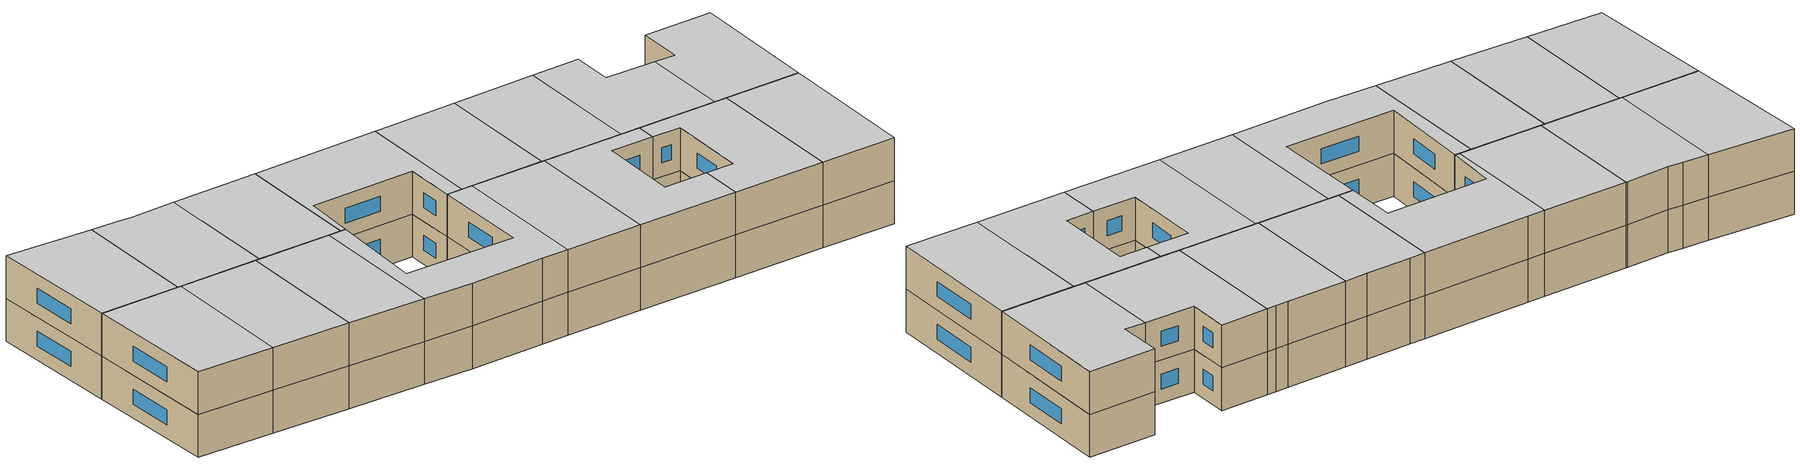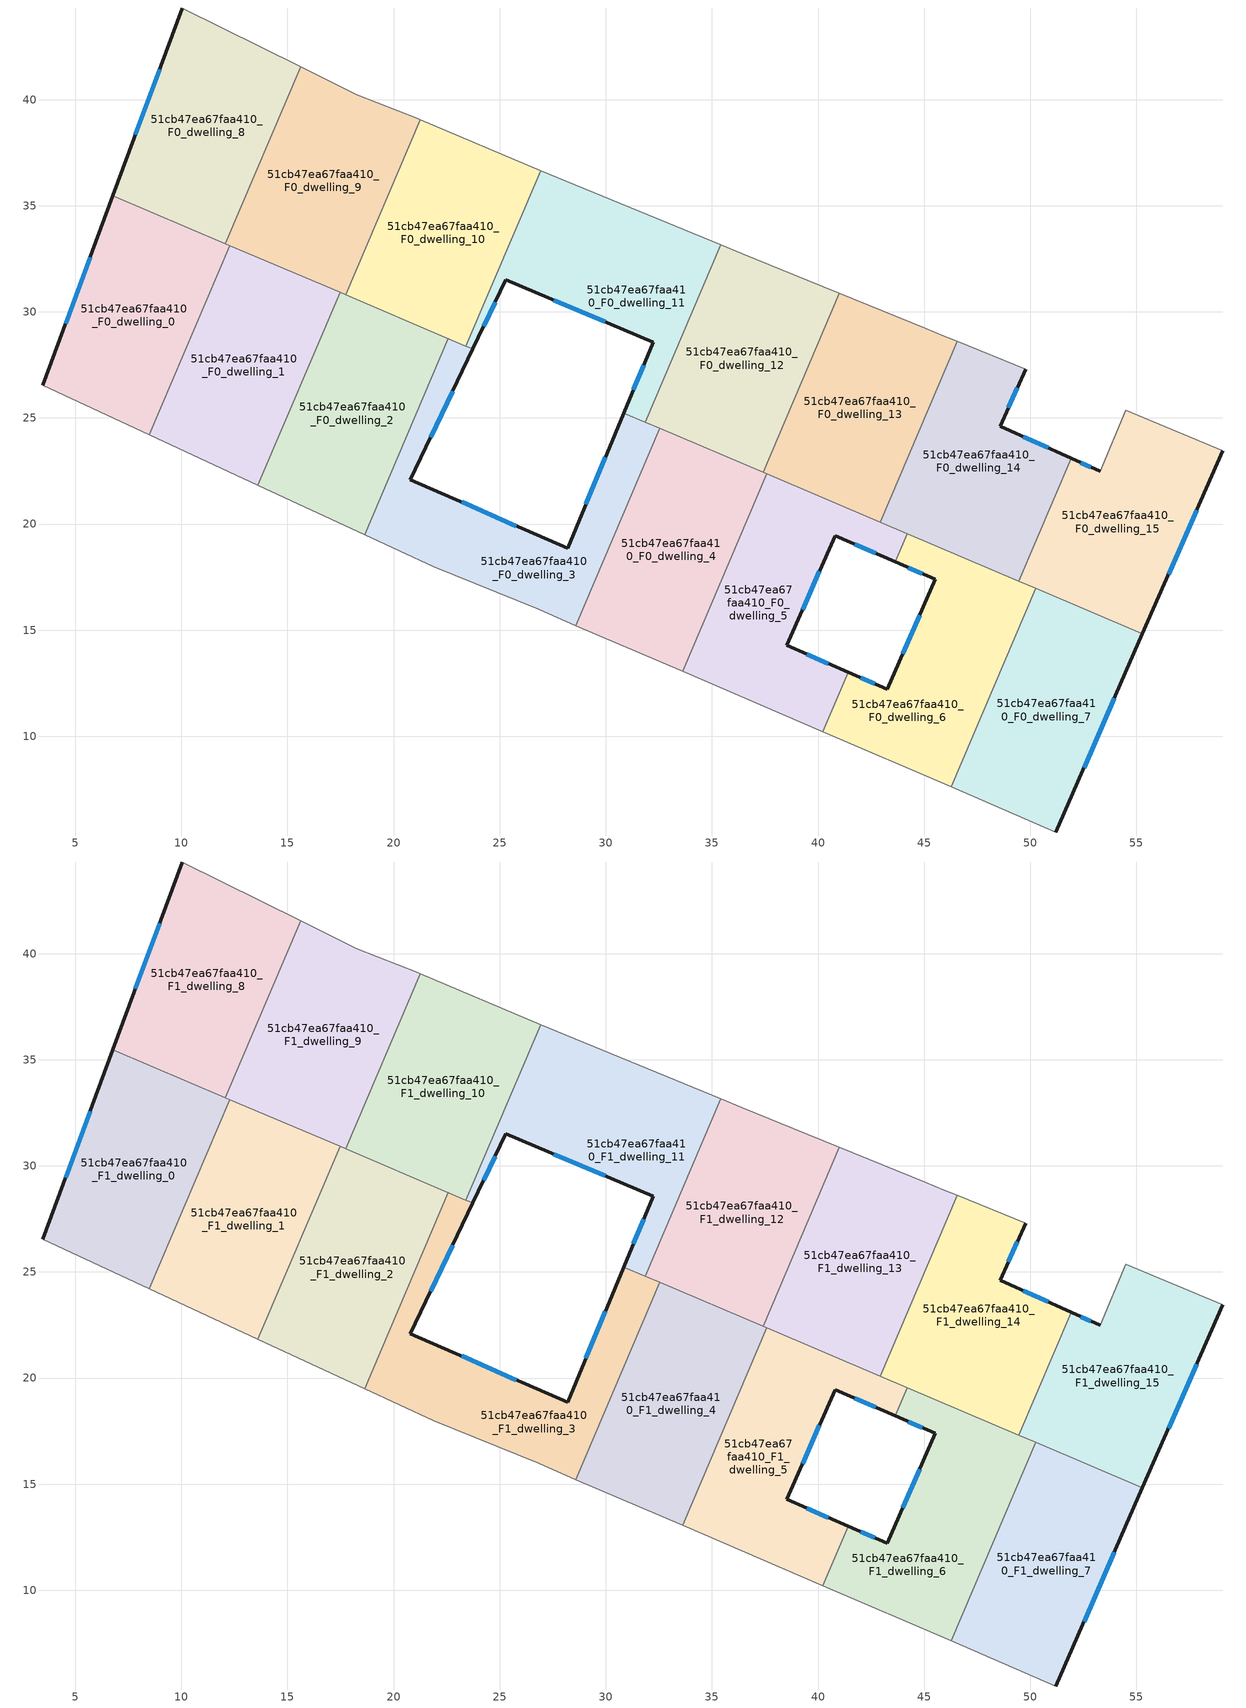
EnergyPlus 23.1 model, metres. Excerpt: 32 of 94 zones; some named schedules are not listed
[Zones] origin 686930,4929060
51cb47ea67faa410_F0_dwelling_0
 floor ground (EU_floor_Construction): 12.28,33.13 8.48,24.21 3.47,26.53 6.77,35.47 z0
 wall outside (EU_wall_Construction): 6.77,35.47 3.47,26.53 z0:3
 wall to 51cb47ea67faa410_F0_dwelling_1 (EU_wall_Construction): 8.48,24.21 12.28,33.13 z0:3
 wall adiabatic (EU_wall_Construction): 3.47,26.53 8.48,24.21 z0:3
 wall to 51cb47ea67faa410_F0_dwelling_8 (EU_wall_Construction): 12.07,33.22 6.77,35.47 z0:3
 wall to 51cb47ea67faa410_F0_dwelling_9 (EU_wall_Construction): 12.28,33.13 12.07,33.22 z0:3
 window (EU_Window_Construction): 5.7,32.56 4.54,29.44 z0.98:2.02
51cb47ea67faa410_F0_dwelling_1
 floor ground (EU_floor_Construction): 17.47,30.92 13.61,21.83 8.48,24.21 12.28,33.13 z0
 wall to 51cb47ea67faa410_F0_dwelling_2 (EU_wall_Construction): 13.61,21.83 17.47,30.92 z0:3
 wall adiabatic (EU_wall_Construction): 8.48,24.21 13.61,21.83 z0:3
 wall to 51cb47ea67faa410_F0_dwelling_9 (EU_wall_Construction): 17.47,30.92 12.28,33.13 z0:3
51cb47ea67faa410_F0_dwelling_10
 floor ground (EU_floor_Construction): 26.93,36.66 23.41,28.39 17.75,30.8 21.26,39.05 z0
 wall to 51cb47ea67faa410_F0_dwelling_11 (EU_wall_Construction): 23.41,28.39 26.93,36.66 z0:3
 wall to 51cb47ea67faa410_F0_dwelling_9 (EU_wall_Construction): 21.26,39.05 17.75,30.8 z0:3
 wall adiabatic (EU_wall_Construction): 26.93,36.66 21.26,39.05 z0:3
 wall to 51cb47ea67faa410_F0_dwelling_2 (EU_wall_Construction): 17.75,30.8 22.58,28.74 z0:3
 wall to 51cb47ea67faa410_F0_dwelling_3 (EU_wall_Construction): 22.58,28.74 23.41,28.39 z0:3
51cb47ea67faa410_F0_dwelling_11
 floor ground (EU_floor_Construction): 35.41,33.17 31.85,24.8 30.84,25.23 32.23,28.58 25.29,31.51 23.73,28.25 23.41,28.39 26.93,36.66 28.13,36.15 z0
 wall outside (EU_wall_Construction): 23.73,28.25 25.29,31.51 32.23,28.58 30.84,25.23 z0:3
 wall adiabatic (EU_wall_Construction): 35.41,33.17 28.13,36.15 26.93,36.66 z0:3
 wall to 51cb47ea67faa410_F0_dwelling_12 (EU_wall_Construction): 31.85,24.8 35.41,33.17 z0:3
 wall to 51cb47ea67faa410_F0_dwelling_3 (EU_wall_Construction): 23.41,28.39 23.73,28.25 / 30.84,25.23 31.85,24.8 z0:3
 window (EU_Window_Construction): 24.24,29.31 24.78,30.45 / 31.78,27.49 31.29,26.32 / 27.55,30.56 29.97,29.53 z0.98:2.02
51cb47ea67faa410_F0_dwelling_12
 floor ground (EU_floor_Construction): 39.5,31.49 41.01,30.87 37.42,22.43 31.85,24.8 35.41,33.17 36.44,32.75 z0
 wall adiabatic (EU_wall_Construction): 41.01,30.87 39.5,31.49 36.44,32.75 35.41,33.17 z0:3
 wall to 51cb47ea67faa410_F0_dwelling_13 (EU_wall_Construction): 37.42,22.43 41.01,30.87 z0:3
 wall to 51cb47ea67faa410_F0_dwelling_4 (EU_wall_Construction): 32.54,24.5 37.42,22.43 z0:3
 wall to 51cb47ea67faa410_F0_dwelling_3 (EU_wall_Construction): 31.85,24.8 32.55,24.5 z0:3
51cb47ea67faa410_F0_dwelling_13
 floor ground (EU_floor_Construction): 45.96,28.85 46.56,28.6 42.93,20.08 37.42,22.43 41.01,30.87 45.06,29.22 z0
 wall to 51cb47ea67faa410_F0_dwelling_14 (EU_wall_Construction): 42.93,20.08 46.56,28.6 z0:3
 wall adiabatic (EU_wall_Construction): 46.56,28.6 45.96,28.85 45.06,29.22 41.01,30.87 z0:3
 wall to 51cb47ea67faa410_F0_dwelling_5 (EU_wall_Construction): 37.58,22.36 42.93,20.08 z0:3
 wall to 51cb47ea67faa410_F0_dwelling_4 (EU_wall_Construction): 37.42,22.43 37.58,22.36 z0:3
51cb47ea67faa410_F0_dwelling_14
 floor ground (EU_floor_Construction): 49.78,27.29 48.59,24.62 51.94,23.1 49.47,17.3 42.93,20.08 46.56,28.6 z0
 wall outside (EU_wall_Construction): 51.94,23.1 48.59,24.62 49.78,27.29 z0:3
 wall to 51cb47ea67faa410_F0_dwelling_15 (EU_wall_Construction): 49.47,17.3 51.94,23.1 z0:3
 wall adiabatic (EU_wall_Construction): 49.78,27.29 46.56,28.6 z0:3
 wall to 51cb47ea67faa410_F0_dwelling_6 (EU_wall_Construction): 44.2,19.54 49.47,17.3 z0:3
 wall to 51cb47ea67faa410_F0_dwelling_5 (EU_wall_Construction): 42.93,20.08 44.2,19.54 z0:3
 window (EU_Window_Construction): 48.98,25.49 49.39,26.42 / 50.85,23.59 49.68,24.12 z0.98:2.02
51cb47ea67faa410_F0_dwelling_15
 floor ground (EU_floor_Construction): 59.07,23.46 55.29,14.83 49.47,17.3 51.94,23.1 53.31,22.48 54.5,25.36 z0
 wall outside (EU_wall_Construction): 55.29,14.83 59.07,23.46 / 53.31,22.48 51.94,23.1 z0:3
 wall adiabatic (EU_wall_Construction): 59.07,23.46 54.5,25.36 53.31,22.48 z0:3
 wall to 51cb47ea67faa410_F0_dwelling_7 (EU_wall_Construction): 50.25,16.97 55.29,14.83 z0:3
 wall to 51cb47ea67faa410_F0_dwelling_6 (EU_wall_Construction): 49.47,17.3 50.25,16.97 z0:3
 window (EU_Window_Construction): 56.52,17.63 57.84,20.65 / 52.86,22.68 52.38,22.9 z0.98:2.02
51cb47ea67faa410_F0_dwelling_2
 floor ground (EU_floor_Construction): 22.58,28.74 18.64,19.5 13.61,21.83 17.47,30.92 z0
 wall to 51cb47ea67faa410_F0_dwelling_3 (EU_wall_Construction): 18.64,19.5 22.58,28.74 z0:3
 wall adiabatic (EU_wall_Construction): 13.61,21.83 18.64,19.5 z0:3
 wall to 51cb47ea67faa410_F0_dwelling_9 (EU_wall_Construction): 17.75,30.8 17.47,30.91 z0:3
51cb47ea67faa410_F0_dwelling_3
 floor ground (EU_floor_Construction): 30.84,25.23 32.55,24.5 28.59,15.22 26.83,15.98 21.9,17.99 18.64,19.5 22.58,28.74 23.73,28.25 20.79,22.1 28.2,18.85 z0
 wall outside (EU_wall_Construction): 30.84,25.23 28.2,18.85 20.79,22.1 23.73,28.25 z0:3
 wall to 51cb47ea67faa410_F0_dwelling_4 (EU_wall_Construction): 28.59,15.22 32.55,24.5 z0:3
 wall adiabatic (EU_wall_Construction): 18.64,19.5 21.9,17.99 26.83,15.98 28.59,15.22 z0:3
 window (EU_Window_Construction): 21.75,24.1 22.78,26.25 / 25.79,19.9 23.2,21.04 / 29.98,23.15 29.06,20.92 z0.98:2.02
51cb47ea67faa410_F0_dwelling_4
 floor ground (EU_floor_Construction): 37.58,22.36 33.62,13.06 28.59,15.22 32.55,24.5 z0
 wall to 51cb47ea67faa410_F0_dwelling_5 (EU_wall_Construction): 33.62,13.06 37.58,22.36 z0:3
 wall adiabatic (EU_wall_Construction): 28.59,15.22 33.62,13.06 z0:3
51cb47ea67faa410_F0_dwelling_5
 floor ground (EU_floor_Construction): 44.2,19.54 43.64,18.22 40.81,19.45 38.53,14.28 41.42,13.01 40.23,10.21 33.62,13.06 37.58,22.36 z0
 wall outside (EU_wall_Construction): 41.42,13.01 38.53,14.28 40.81,19.45 43.64,18.22 z0:3
 wall to 51cb47ea67faa410_F0_dwelling_6 (EU_wall_Construction): 43.64,18.22 44.2,19.54 / 40.23,10.21 41.42,13.01 z0:3
 wall adiabatic (EU_wall_Construction): 33.62,13.06 40.23,10.21 z0:3
 window (EU_Window_Construction): 41.73,19.05 42.72,18.62 / 39.27,15.96 40.07,17.77 / 40.48,13.43 39.47,13.87 z0.98:2.02
51cb47ea67faa410_F0_dwelling_6
 floor ground (EU_floor_Construction): 50.25,16.97 46.27,7.61 40.23,10.21 41.42,13.01 43.27,12.21 45.52,17.4 43.64,18.22 44.2,19.54 z0
 wall outside (EU_wall_Construction): 43.64,18.22 45.52,17.4 43.27,12.21 41.42,13.01 z0:3
 wall to 51cb47ea67faa410_F0_dwelling_7 (EU_wall_Construction): 46.27,7.61 50.25,16.97 z0:3
 wall adiabatic (EU_wall_Construction): 40.23,10.21 46.27,7.61 z0:3
 window (EU_Window_Construction): 44.79,15.71 44,13.9 / 44.25,17.95 44.91,17.66 / 42.67,12.47 42.02,12.75 z0.98:2.02
51cb47ea67faa410_F0_dwelling_7
 floor ground (EU_floor_Construction): 55.29,14.83 51.21,5.49 46.27,7.61 50.25,16.97 z0
 wall outside (EU_wall_Construction): 51.21,5.49 55.29,14.83 z0:3
 wall adiabatic (EU_wall_Construction): 46.27,7.61 51.21,5.49 z0:3
 window (EU_Window_Construction): 52.54,8.53 53.96,11.79 z0.98:2.02
51cb47ea67faa410_F0_dwelling_8
 floor ground (EU_floor_Construction): 15.61,41.55 12.07,33.21 6.77,35.47 10.04,44.32 z0
 wall outside (EU_wall_Construction): 10.04,44.32 6.77,35.47 z0:3
 wall to 51cb47ea67faa410_F0_dwelling_9 (EU_wall_Construction): 12.07,33.21 15.61,41.55 z0:3
 wall adiabatic (EU_wall_Construction): 15.61,41.55 10.04,44.32 z0:3
 window (EU_Window_Construction): 8.98,41.44 7.83,38.35 z0.98:2.02
51cb47ea67faa410_F0_dwelling_9
 floor ground (EU_floor_Construction): 21.16,39.1 21.26,39.05 17.75,30.8 12.07,33.21 15.61,41.55 17.27,40.73 18.27,40.23 z0
 wall adiabatic (EU_wall_Construction): 21.26,39.05 21.16,39.1 18.27,40.23 17.27,40.73 15.61,41.55 z0:3
51cb47ea67faa410_F1_dwelling_0
 floor to 51cb47ea67faa410_F0_dwelling_0 (EU_floor_Construction): 12.28,33.13 8.48,24.21 3.47,26.53 6.77,35.47 z3
 wall outside (EU_wall_Construction): 6.77,35.47 3.47,26.53 z3:6
 wall to 51cb47ea67faa410_F1_dwelling_1 (EU_wall_Construction): 8.48,24.21 12.28,33.13 z3:6
 wall adiabatic (EU_wall_Construction): 3.47,26.53 8.48,24.21 z3:6
 wall to 51cb47ea67faa410_F1_dwelling_8 (EU_wall_Construction): 12.07,33.22 6.77,35.47 z3:6
 wall to 51cb47ea67faa410_F1_dwelling_9 (EU_wall_Construction): 12.28,33.13 12.07,33.22 z3:6
 window (EU_Window_Construction): 5.7,32.56 4.54,29.44 z3.98:5.02
 ceiling to 51cb47ea67faa410_F2_dwelling_0 (EU_floor_Construction): 8.48,24.21 12.28,33.13 6.77,35.47 3.47,26.53 z6
51cb47ea67faa410_F1_dwelling_1
 floor to 51cb47ea67faa410_F0_dwelling_1 (EU_floor_Construction): 17.47,30.92 13.61,21.83 8.48,24.21 12.28,33.13 z3
 wall to 51cb47ea67faa410_F1_dwelling_2 (EU_wall_Construction): 13.61,21.83 17.47,30.92 z3:6
 wall adiabatic (EU_wall_Construction): 8.48,24.21 13.61,21.83 z3:6
 wall to 51cb47ea67faa410_F1_dwelling_9 (EU_wall_Construction): 17.47,30.92 12.28,33.13 z3:6
 ceiling to 51cb47ea67faa410_F2_dwelling_1 (EU_floor_Construction): 13.61,21.83 17.47,30.92 12.28,33.13 8.48,24.21 z6
51cb47ea67faa410_F1_dwelling_10
 floor to 51cb47ea67faa410_F0_dwelling_10 (EU_floor_Construction): 26.93,36.66 23.41,28.39 17.75,30.8 21.26,39.05 z3
 wall to 51cb47ea67faa410_F1_dwelling_11 (EU_wall_Construction): 23.41,28.39 26.93,36.66 z3:6
 wall to 51cb47ea67faa410_F1_dwelling_9 (EU_wall_Construction): 21.26,39.05 17.75,30.8 z3:6
 wall adiabatic (EU_wall_Construction): 26.93,36.66 21.26,39.05 z3:6
 wall to 51cb47ea67faa410_F1_dwelling_2 (EU_wall_Construction): 17.75,30.8 22.58,28.74 z3:6
 wall to 51cb47ea67faa410_F1_dwelling_3 (EU_wall_Construction): 22.58,28.74 23.41,28.39 z3:6
 ceiling to 51cb47ea67faa410_F2_dwelling_10 (EU_floor_Construction): 23.41,28.39 26.93,36.66 21.26,39.05 17.75,30.8 z6
51cb47ea67faa410_F1_dwelling_11
 floor to 51cb47ea67faa410_F0_dwelling_11 (EU_floor_Construction): 35.41,33.17 31.85,24.8 30.84,25.23 32.23,28.58 25.29,31.51 23.73,28.25 23.41,28.39 26.93,36.66 28.13,36.15 z3
 wall outside (EU_wall_Construction): 23.73,28.25 25.29,31.51 32.23,28.58 30.84,25.23 z3:6
 wall adiabatic (EU_wall_Construction): 35.41,33.17 28.13,36.15 26.93,36.66 z3:6
 wall to 51cb47ea67faa410_F1_dwelling_12 (EU_wall_Construction): 31.85,24.8 35.41,33.17 z3:6
 wall to 51cb47ea67faa410_F1_dwelling_3 (EU_wall_Construction): 23.41,28.39 23.73,28.25 / 30.84,25.23 31.85,24.8 z3:6
 window (EU_Window_Construction): 24.24,29.31 24.78,30.45 / 31.78,27.49 31.29,26.32 / 27.55,30.56 29.97,29.53 z3.98:5.02
 ceiling to 51cb47ea67faa410_F2_dwelling_11 (EU_floor_Construction): 31.85,24.8 35.41,33.17 28.13,36.15 26.93,36.66 23.41,28.39 23.73,28.25 25.29,31.51 32.23,28.58 30.84,25.23 z6
51cb47ea67faa410_F1_dwelling_12
 floor to 51cb47ea67faa410_F0_dwelling_12 (EU_floor_Construction): 39.5,31.49 41.01,30.87 37.42,22.43 31.85,24.8 35.41,33.17 36.44,32.75 z3
 wall adiabatic (EU_wall_Construction): 41.01,30.87 39.5,31.49 36.44,32.75 35.41,33.17 z3:6
 wall to 51cb47ea67faa410_F1_dwelling_13 (EU_wall_Construction): 37.42,22.43 41.01,30.87 z3:6
 wall to 51cb47ea67faa410_F1_dwelling_4 (EU_wall_Construction): 32.54,24.5 37.42,22.43 z3:6
 wall to 51cb47ea67faa410_F1_dwelling_3 (EU_wall_Construction): 31.85,24.8 32.55,24.5 z3:6
 ceiling to 51cb47ea67faa410_F2_dwelling_12 (EU_floor_Construction): 37.42,22.43 41.01,30.87 39.5,31.49 36.44,32.75 35.41,33.17 31.85,24.8 z6
51cb47ea67faa410_F1_dwelling_13
 floor to 51cb47ea67faa410_F0_dwelling_13 (EU_floor_Construction): 45.96,28.85 46.56,28.6 42.93,20.08 37.42,22.43 41.01,30.87 45.06,29.22 z3
 wall to 51cb47ea67faa410_F1_dwelling_14 (EU_wall_Construction): 42.93,20.08 46.56,28.6 z3:6
 wall adiabatic (EU_wall_Construction): 46.56,28.6 45.96,28.85 45.06,29.22 41.01,30.87 z3:6
 wall to 51cb47ea67faa410_F1_dwelling_5 (EU_wall_Construction): 37.58,22.36 42.93,20.08 z3:6
 wall to 51cb47ea67faa410_F1_dwelling_4 (EU_wall_Construction): 37.42,22.43 37.58,22.36 z3:6
 ceiling to 51cb47ea67faa410_F2_dwelling_13 (EU_floor_Construction): 42.93,20.08 46.56,28.6 45.96,28.85 45.06,29.22 41.01,30.87 37.42,22.43 z6
51cb47ea67faa410_F1_dwelling_14
 floor to 51cb47ea67faa410_F0_dwelling_14 (EU_floor_Construction): 49.78,27.29 48.59,24.62 51.94,23.1 49.47,17.3 42.93,20.08 46.56,28.6 z3
 wall outside (EU_wall_Construction): 51.94,23.1 48.59,24.62 49.78,27.29 z3:6
 wall to 51cb47ea67faa410_F1_dwelling_15 (EU_wall_Construction): 49.47,17.3 51.94,23.1 z3:6
 wall adiabatic (EU_wall_Construction): 49.78,27.29 46.56,28.6 z3:6
 wall to 51cb47ea67faa410_F1_dwelling_6 (EU_wall_Construction): 44.2,19.54 49.47,17.3 z3:6
 wall to 51cb47ea67faa410_F1_dwelling_5 (EU_wall_Construction): 42.93,20.08 44.2,19.54 z3:6
 window (EU_Window_Construction): 48.98,25.49 49.39,26.42 / 50.85,23.59 49.68,24.12 z3.98:5.02
 ceiling to 51cb47ea67faa410_F2_dwelling_14 (EU_floor_Construction): 49.47,17.3 51.94,23.1 48.59,24.62 49.78,27.29 46.56,28.6 42.93,20.08 z6
51cb47ea67faa410_F1_dwelling_15
 floor to 51cb47ea67faa410_F0_dwelling_15 (EU_floor_Construction): 59.07,23.46 55.29,14.83 49.47,17.3 51.94,23.1 53.31,22.48 54.5,25.36 z3
 wall outside (EU_wall_Construction): 55.29,14.83 59.07,23.46 / 53.31,22.48 51.94,23.1 z3:6
 wall adiabatic (EU_wall_Construction): 59.07,23.46 54.5,25.36 53.31,22.48 z3:6
 wall to 51cb47ea67faa410_F1_dwelling_7 (EU_wall_Construction): 50.25,16.97 55.29,14.83 z3:6
 wall to 51cb47ea67faa410_F1_dwelling_6 (EU_wall_Construction): 49.47,17.3 50.25,16.97 z3:6
 window (EU_Window_Construction): 56.52,17.63 57.84,20.65 / 52.86,22.68 52.38,22.9 z3.98:5.02
 ceiling to 51cb47ea67faa410_F2_dwelling_15 (EU_floor_Construction): 55.29,14.83 59.07,23.46 54.5,25.36 53.31,22.48 51.94,23.1 49.47,17.3 z6
51cb47ea67faa410_F1_dwelling_2
 floor to 51cb47ea67faa410_F0_dwelling_2 (EU_floor_Construction): 22.58,28.74 18.64,19.5 13.61,21.83 17.47,30.92 z3
 wall to 51cb47ea67faa410_F1_dwelling_3 (EU_wall_Construction): 18.64,19.5 22.58,28.74 z3:6
 wall adiabatic (EU_wall_Construction): 13.61,21.83 18.64,19.5 z3:6
 wall to 51cb47ea67faa410_F1_dwelling_9 (EU_wall_Construction): 17.75,30.8 17.47,30.91 z3:6
 ceiling to 51cb47ea67faa410_F2_dwelling_2 (EU_floor_Construction): 18.64,19.5 22.58,28.74 17.47,30.92 13.61,21.83 z6
51cb47ea67faa410_F1_dwelling_3
 floor to 51cb47ea67faa410_F0_dwelling_3 (EU_floor_Construction): 30.84,25.23 32.55,24.5 28.59,15.22 26.83,15.98 21.9,17.99 18.64,19.5 22.58,28.74 23.73,28.25 20.79,22.1 28.2,18.85 z3
 wall outside (EU_wall_Construction): 30.84,25.23 28.2,18.85 20.79,22.1 23.73,28.25 z3:6
 wall to 51cb47ea67faa410_F1_dwelling_4 (EU_wall_Construction): 28.59,15.22 32.55,24.5 z3:6
 wall adiabatic (EU_wall_Construction): 18.64,19.5 21.9,17.99 26.83,15.98 28.59,15.22 z3:6
 window (EU_Window_Construction): 21.75,24.1 22.78,26.25 / 25.79,19.9 23.2,21.04 / 29.98,23.15 29.06,20.92 z3.98:5.02
 ceiling to 51cb47ea67faa410_F2_dwelling_3 (EU_floor_Construction): 28.59,15.22 32.55,24.5 30.84,25.23 28.2,18.85 20.79,22.1 23.73,28.25 22.58,28.74 18.64,19.5 21.9,17.99 26.83,15.98 z6
51cb47ea67faa410_F1_dwelling_4
 floor to 51cb47ea67faa410_F0_dwelling_4 (EU_floor_Construction): 37.58,22.36 33.62,13.06 28.59,15.22 32.55,24.5 z3
 wall to 51cb47ea67faa410_F1_dwelling_5 (EU_wall_Construction): 33.62,13.06 37.58,22.36 z3:6
 wall adiabatic (EU_wall_Construction): 28.59,15.22 33.62,13.06 z3:6
 ceiling to 51cb47ea67faa410_F2_dwelling_4 (EU_floor_Construction): 33.62,13.06 37.58,22.36 32.55,24.5 28.59,15.22 z6
51cb47ea67faa410_F1_dwelling_5
 floor to 51cb47ea67faa410_F0_dwelling_5 (EU_floor_Construction): 44.2,19.54 43.64,18.22 40.81,19.45 38.53,14.28 41.42,13.01 40.23,10.21 33.62,13.06 37.58,22.36 z3
 wall outside (EU_wall_Construction): 41.42,13.01 38.53,14.28 40.81,19.45 43.64,18.22 z3:6
 wall to 51cb47ea67faa410_F1_dwelling_6 (EU_wall_Construction): 43.64,18.22 44.2,19.54 / 40.23,10.21 41.42,13.01 z3:6
 wall adiabatic (EU_wall_Construction): 33.62,13.06 40.23,10.21 z3:6
 window (EU_Window_Construction): 41.73,19.05 42.72,18.62 / 39.27,15.96 40.07,17.77 / 40.48,13.43 39.47,13.87 z3.98:5.02
 ceiling to 51cb47ea67faa410_F2_dwelling_5 (EU_floor_Construction): 41.42,13.01 38.53,14.28 40.81,19.45 43.64,18.22 44.2,19.54 37.58,22.36 33.62,13.06 40.23,10.21 z6
51cb47ea67faa410_F1_dwelling_6
 floor to 51cb47ea67faa410_F0_dwelling_6 (EU_floor_Construction): 50.25,16.97 46.27,7.61 40.23,10.21 41.42,13.01 43.27,12.21 45.52,17.4 43.64,18.22 44.2,19.54 z3
 wall outside (EU_wall_Construction): 43.64,18.22 45.52,17.4 43.27,12.21 41.42,13.01 z3:6
 wall to 51cb47ea67faa410_F1_dwelling_7 (EU_wall_Construction): 46.27,7.61 50.25,16.97 z3:6
 wall adiabatic (EU_wall_Construction): 40.23,10.21 46.27,7.61 z3:6
 window (EU_Window_Construction): 44.79,15.71 44,13.9 / 44.25,17.95 44.91,17.66 / 42.67,12.47 42.02,12.75 z3.98:5.02
 ceiling to 51cb47ea67faa410_F2_dwelling_6 (EU_floor_Construction): 46.27,7.61 50.25,16.97 44.2,19.54 43.64,18.22 45.52,17.4 43.27,12.21 41.42,13.01 40.23,10.21 z6
51cb47ea67faa410_F1_dwelling_7
 floor to 51cb47ea67faa410_F0_dwelling_7 (EU_floor_Construction): 55.29,14.83 51.21,5.49 46.27,7.61 50.25,16.97 z3
 wall outside (EU_wall_Construction): 51.21,5.49 55.29,14.83 z3:6
 wall adiabatic (EU_wall_Construction): 46.27,7.61 51.21,5.49 z3:6
 window (EU_Window_Construction): 52.54,8.53 53.96,11.79 z3.98:5.02
 ceiling to 51cb47ea67faa410_F2_dwelling_7 (EU_floor_Construction): 51.21,5.49 55.29,14.83 50.25,16.97 46.27,7.61 z6
51cb47ea67faa410_F1_dwelling_8
 floor to 51cb47ea67faa410_F0_dwelling_8 (EU_floor_Construction): 15.61,41.55 12.07,33.21 6.77,35.47 10.04,44.32 z3
 wall outside (EU_wall_Construction): 10.04,44.32 6.77,35.47 z3:6
 wall to 51cb47ea67faa410_F1_dwelling_9 (EU_wall_Construction): 12.07,33.21 15.61,41.55 z3:6
 wall adiabatic (EU_wall_Construction): 15.61,41.55 10.04,44.32 z3:6
 window (EU_Window_Construction): 8.98,41.44 7.83,38.35 z3.98:5.02
 ceiling to 51cb47ea67faa410_F2_dwelling_8 (EU_floor_Construction): 12.07,33.21 15.61,41.55 10.04,44.32 6.77,35.47 z6
51cb47ea67faa410_F1_dwelling_9
 floor to 51cb47ea67faa410_F0_dwelling_9 (EU_floor_Construction): 21.16,39.1 21.26,39.05 17.75,30.8 12.07,33.21 15.61,41.55 17.27,40.73 18.27,40.23 z3
 wall adiabatic (EU_wall_Construction): 21.26,39.05 21.16,39.1 18.27,40.23 17.27,40.73 15.61,41.55 z3:6
 ceiling to 51cb47ea67faa410_F2_dwelling_9 (EU_floor_Construction): 17.75,30.8 21.26,39.05 21.16,39.1 18.27,40.23 17.27,40.73 15.61,41.55 12.07,33.21 z6
[Building]
EU S2 Campaign: North Axis=0; Terrain=City; Solar Distribution=FullExterior
[Site:Location]
Bologna: Latitude=44.5; Longitude=11.25; Time Zone=1; Elevation=37
[SizingPeriod:WeatherFileDays]
AnnualSizingPeriod: Begin Month=1; Begin Day of Month=1; End Month=12; End Day of Month=31; Day of Week for Start Day=Monday; Use Weather File Daylight Saving Period=No; Use Weather File Rain and Snow Indicators=No
[MATERIAL]
EU_InternalMass_Material: Roughness=MediumRough; Thickness=0.1; Conductivity=1; Density=1800; Specific Heat=900; Thermal Absorptance=0.9; Solar Absorptance=0.7; Visible Absorptance=0.7
[MATERIAL:NOMASS] Roughness=MediumRough; Thermal Absorptance=0.9; Solar Absorptance=0.7; Visible Absorptance=0.7
Name | Thermal Resistance
EU_wall_NoMass | 0.905828
EU_floor_NoMass | 0.67114
[WINDOWMATERIAL:SIMPLEGLAZINGSYSTEM]
EU_Window_SimpleGlazing: UFactor=4.52486; Solar Heat Gain Coefficient=0.85; Visible Transmittance=0.85
[CONSTRUCTION]
EU_wall_Construction: EU_wall_NoMass
EU_floor_Construction: EU_floor_NoMass
EU_Window_Construction: EU_Window_SimpleGlazing
EU_InternalMass_Construction: EU_InternalMass_Material
[ZONE] Type=1; Multiplier=1; Ceiling Height=autocalculate; Floor Area=autocalculate; Part of Total Floor Area=Yes
Name | Volume
51cb47ea67faa410_F0_dwelling_0; 51cb47ea67faa410_F1_dwelling_0 | 165.738
51cb47ea67faa410_F0_dwelling_1; 51cb47ea67faa410_F1_dwelling_1 | 165.754
51cb47ea67faa410_F0_dwelling_10; 51cb47ea67faa410_F1_dwelling_10 | 165.741
51cb47ea67faa410_F0_dwelling_11; 51cb47ea67faa410_F1_dwelling_11 | 165.76
51cb47ea67faa410_F0_dwelling_12; 51cb47ea67faa410_F1_dwelling_12 | 165.758
51cb47ea67faa410_F0_dwelling_13; 51cb47ea67faa410_F1_dwelling_13 | 165.762
51cb47ea67faa410_F0_dwelling_14; 51cb47ea67faa410_F1_dwelling_14 | 165.73
51cb47ea67faa410_F0_dwelling_15; 51cb47ea67faa410_F1_dwelling_15 | 165.805
51cb47ea67faa410_F0_dwelling_2; 51cb47ea67faa410_F1_dwelling_2 | 165.737
51cb47ea67faa410_F0_dwelling_3; 51cb47ea67faa410_F1_dwelling_3 | 165.771
51cb47ea67faa410_F0_dwelling_4; 51cb47ea67faa410_F1_dwelling_4 | 165.736
51cb47ea67faa410_F0_dwelling_5; 51cb47ea67faa410_F1_dwelling_5 | 165.74
51cb47ea67faa410_F0_dwelling_6; 51cb47ea67faa410_F1_dwelling_6 | 165.765
51cb47ea67faa410_F0_dwelling_7; 51cb47ea67faa410_F1_dwelling_7 | 165.725
51cb47ea67faa410_F0_dwelling_8; 51cb47ea67faa410_F1_dwelling_8 | 165.757
51cb47ea67faa410_F0_dwelling_9; 51cb47ea67faa410_F1_dwelling_9 | 165.747
[INTERNALMASS] Construction=EU_InternalMass_Construction
Name | Zone or ZoneList | Surface Area
51cb47ea67faa410_F0_dwelling_0_EU_InternalMass | 51cb47ea67faa410_F0_dwelling_0 | 55.246
51cb47ea67faa410_F0_dwelling_1_EU_InternalMass | 51cb47ea67faa410_F0_dwelling_1 | 55.2517
51cb47ea67faa410_F0_dwelling_2_EU_InternalMass | 51cb47ea67faa410_F0_dwelling_2 | 55.2453
51cb47ea67faa410_F0_dwelling_3_EU_InternalMass | 51cb47ea67faa410_F0_dwelling_3 | 55.2564
51cb47ea67faa410_F0_dwelling_4_EU_InternalMass | 51cb47ea67faa410_F0_dwelling_4 | 55.2455
51cb47ea67faa410_F0_dwelling_5_EU_InternalMass | 51cb47ea67faa410_F0_dwelling_5 | 55.2468
51cb47ea67faa410_F0_dwelling_6_EU_InternalMass | 51cb47ea67faa410_F0_dwelling_6 | 55.2548
51cb47ea67faa410_F0_dwelling_7_EU_InternalMass | 51cb47ea67faa410_F0_dwelling_7 | 55.2412
51cb47ea67faa410_F0_dwelling_8_EU_InternalMass | 51cb47ea67faa410_F0_dwelling_8 | 55.2525
51cb47ea67faa410_F0_dwelling_9_EU_InternalMass | 51cb47ea67faa410_F0_dwelling_9 | 55.2487
51cb47ea67faa410_F0_dwelling_10_EU_InternalMass | 51cb47ea67faa410_F0_dwelling_10 | 55.2471
51cb47ea67faa410_F0_dwelling_11_EU_InternalMass | 51cb47ea67faa410_F0_dwelling_11 | 55.253
51cb47ea67faa410_F0_dwelling_12_EU_InternalMass | 51cb47ea67faa410_F0_dwelling_12 | 55.2525
51cb47ea67faa410_F0_dwelling_13_EU_InternalMass | 51cb47ea67faa410_F0_dwelling_13 | 55.2541
51cb47ea67faa410_F0_dwelling_14_EU_InternalMass | 51cb47ea67faa410_F0_dwelling_14 | 55.2434
51cb47ea67faa410_F0_dwelling_15_EU_InternalMass | 51cb47ea67faa410_F0_dwelling_15 | 55.2506
51cb47ea67faa410_F1_dwelling_0_EU_InternalMass | 51cb47ea67faa410_F1_dwelling_0 | 55.246
51cb47ea67faa410_F1_dwelling_1_EU_InternalMass | 51cb47ea67faa410_F1_dwelling_1 | 55.2517
51cb47ea67faa410_F1_dwelling_2_EU_InternalMass | 51cb47ea67faa410_F1_dwelling_2 | 55.2453
51cb47ea67faa410_F1_dwelling_3_EU_InternalMass | 51cb47ea67faa410_F1_dwelling_3 | 55.2564
51cb47ea67faa410_F1_dwelling_4_EU_InternalMass | 51cb47ea67faa410_F1_dwelling_4 | 55.2455
51cb47ea67faa410_F1_dwelling_5_EU_InternalMass | 51cb47ea67faa410_F1_dwelling_5 | 55.2468
51cb47ea67faa410_F1_dwelling_6_EU_InternalMass | 51cb47ea67faa410_F1_dwelling_6 | 55.2548
51cb47ea67faa410_F1_dwelling_7_EU_InternalMass | 51cb47ea67faa410_F1_dwelling_7 | 55.2412
51cb47ea67faa410_F1_dwelling_8_EU_InternalMass | 51cb47ea67faa410_F1_dwelling_8 | 55.2525
51cb47ea67faa410_F1_dwelling_9_EU_InternalMass | 51cb47ea67faa410_F1_dwelling_9 | 55.2487
51cb47ea67faa410_F1_dwelling_10_EU_InternalMass | 51cb47ea67faa410_F1_dwelling_10 | 55.2471
51cb47ea67faa410_F1_dwelling_11_EU_InternalMass | 51cb47ea67faa410_F1_dwelling_11 | 55.253
51cb47ea67faa410_F1_dwelling_12_EU_InternalMass | 51cb47ea67faa410_F1_dwelling_12 | 55.2525
51cb47ea67faa410_F1_dwelling_13_EU_InternalMass | 51cb47ea67faa410_F1_dwelling_13 | 55.2541
51cb47ea67faa410_F1_dwelling_14_EU_InternalMass | 51cb47ea67faa410_F1_dwelling_14 | 55.2434
51cb47ea67faa410_F1_dwelling_15_EU_InternalMass | 51cb47ea67faa410_F1_dwelling_15 | 55.2506
[OTHEREQUIPMENT] Fuel Type=Electricity; Design Level Calculation Method=Watts/Area; Power per Zone Floor Area=1; Fraction Latent=0; Fraction Radiant=0; Fraction Lost=0; Carbon Dioxide Generation Rate=0; EndUse Subcategory=EU_Step8_InternalGains
Name | Zone or ZoneList or Space or SpaceList | Schedule
EU_Step8_InternalGain_51cb47ea67faa410_F0_dwelling_0_f000 | 51cb47ea67faa410_F0_dwelling_0 | EU_Step8_GainSchedule_51cb47ea67faa410_F0_dwelling_0_f000
EU_Step8_InternalGain_51cb47ea67faa410_F0_dwelling_1_f000 | 51cb47ea67faa410_F0_dwelling_1 | EU_Step8_GainSchedule_51cb47ea67faa410_F0_dwelling_1_f000
EU_Step8_InternalGain_51cb47ea67faa410_F0_dwelling_2_f000 | 51cb47ea67faa410_F0_dwelling_2 | EU_Step8_GainSchedule_51cb47ea67faa410_F0_dwelling_2_f000
EU_Step8_InternalGain_51cb47ea67faa410_F0_dwelling_3_f000 | 51cb47ea67faa410_F0_dwelling_3 | EU_Step8_GainSchedule_51cb47ea67faa410_F0_dwelling_3_f000
EU_Step8_InternalGain_51cb47ea67faa410_F0_dwelling_4_f000 | 51cb47ea67faa410_F0_dwelling_4 | EU_Step8_GainSchedule_51cb47ea67faa410_F0_dwelling_4_f000
EU_Step8_InternalGain_51cb47ea67faa410_F0_dwelling_5_f000 | 51cb47ea67faa410_F0_dwelling_5 | EU_Step8_GainSchedule_51cb47ea67faa410_F0_dwelling_5_f000
EU_Step8_InternalGain_51cb47ea67faa410_F0_dwelling_6_f000 | 51cb47ea67faa410_F0_dwelling_6 | EU_Step8_GainSchedule_51cb47ea67faa410_F0_dwelling_6_f000
EU_Step8_InternalGain_51cb47ea67faa410_F0_dwelling_7_f000 | 51cb47ea67faa410_F0_dwelling_7 | EU_Step8_GainSchedule_51cb47ea67faa410_F0_dwelling_7_f000
EU_Step8_InternalGain_51cb47ea67faa410_F0_dwelling_8_f000 | 51cb47ea67faa410_F0_dwelling_8 | EU_Step8_GainSchedule_51cb47ea67faa410_F0_dwelling_8_f000
EU_Step8_InternalGain_51cb47ea67faa410_F0_dwelling_9_f000 | 51cb47ea67faa410_F0_dwelling_9 | EU_Step8_GainSchedule_51cb47ea67faa410_F0_dwelling_9_f000
EU_Step8_InternalGain_51cb47ea67faa410_F0_dwelling_10_f000 | 51cb47ea67faa410_F0_dwelling_10 | EU_Step8_GainSchedule_51cb47ea67faa410_F0_dwelling_10_f000
EU_Step8_InternalGain_51cb47ea67faa410_F0_dwelling_11_f000 | 51cb47ea67faa410_F0_dwelling_11 | EU_Step8_GainSchedule_51cb47ea67faa410_F0_dwelling_11_f000
EU_Step8_InternalGain_51cb47ea67faa410_F0_dwelling_12_f000 | 51cb47ea67faa410_F0_dwelling_12 | EU_Step8_GainSchedule_51cb47ea67faa410_F0_dwelling_12_f000
EU_Step8_InternalGain_51cb47ea67faa410_F0_dwelling_13_f000 | 51cb47ea67faa410_F0_dwelling_13 | EU_Step8_GainSchedule_51cb47ea67faa410_F0_dwelling_13_f000
EU_Step8_InternalGain_51cb47ea67faa410_F0_dwelling_14_f000 | 51cb47ea67faa410_F0_dwelling_14 | EU_Step8_GainSchedule_51cb47ea67faa410_F0_dwelling_14_f000
EU_Step8_InternalGain_51cb47ea67faa410_F0_dwelling_15_f000 | 51cb47ea67faa410_F0_dwelling_15 | EU_Step8_GainSchedule_51cb47ea67faa410_F0_dwelling_15_f000
EU_Step8_InternalGain_51cb47ea67faa410_F1_dwelling_0_f000 | 51cb47ea67faa410_F1_dwelling_0 | EU_Step8_GainSchedule_51cb47ea67faa410_F1_dwelling_0_f000
EU_Step8_InternalGain_51cb47ea67faa410_F1_dwelling_1_f000 | 51cb47ea67faa410_F1_dwelling_1 | EU_Step8_GainSchedule_51cb47ea67faa410_F1_dwelling_1_f000
EU_Step8_InternalGain_51cb47ea67faa410_F1_dwelling_2_f000 | 51cb47ea67faa410_F1_dwelling_2 | EU_Step8_GainSchedule_51cb47ea67faa410_F1_dwelling_2_f000
EU_Step8_InternalGain_51cb47ea67faa410_F1_dwelling_3_f000 | 51cb47ea67faa410_F1_dwelling_3 | EU_Step8_GainSchedule_51cb47ea67faa410_F1_dwelling_3_f000
EU_Step8_InternalGain_51cb47ea67faa410_F1_dwelling_4_f000 | 51cb47ea67faa410_F1_dwelling_4 | EU_Step8_GainSchedule_51cb47ea67faa410_F1_dwelling_4_f000
EU_Step8_InternalGain_51cb47ea67faa410_F1_dwelling_5_f000 | 51cb47ea67faa410_F1_dwelling_5 | EU_Step8_GainSchedule_51cb47ea67faa410_F1_dwelling_5_f000
EU_Step8_InternalGain_51cb47ea67faa410_F1_dwelling_6_f000 | 51cb47ea67faa410_F1_dwelling_6 | EU_Step8_GainSchedule_51cb47ea67faa410_F1_dwelling_6_f000
EU_Step8_InternalGain_51cb47ea67faa410_F1_dwelling_7_f000 | 51cb47ea67faa410_F1_dwelling_7 | EU_Step8_GainSchedule_51cb47ea67faa410_F1_dwelling_7_f000
EU_Step8_InternalGain_51cb47ea67faa410_F1_dwelling_8_f000 | 51cb47ea67faa410_F1_dwelling_8 | EU_Step8_GainSchedule_51cb47ea67faa410_F1_dwelling_8_f000
EU_Step8_InternalGain_51cb47ea67faa410_F1_dwelling_9_f000 | 51cb47ea67faa410_F1_dwelling_9 | EU_Step8_GainSchedule_51cb47ea67faa410_F1_dwelling_9_f000
EU_Step8_InternalGain_51cb47ea67faa410_F1_dwelling_10_f000 | 51cb47ea67faa410_F1_dwelling_10 | EU_Step8_GainSchedule_51cb47ea67faa410_F1_dwelling_10_f000
EU_Step8_InternalGain_51cb47ea67faa410_F1_dwelling_11_f000 | 51cb47ea67faa410_F1_dwelling_11 | EU_Step8_GainSchedule_51cb47ea67faa410_F1_dwelling_11_f000
EU_Step8_InternalGain_51cb47ea67faa410_F1_dwelling_12_f000 | 51cb47ea67faa410_F1_dwelling_12 | EU_Step8_GainSchedule_51cb47ea67faa410_F1_dwelling_12_f000
EU_Step8_InternalGain_51cb47ea67faa410_F1_dwelling_13_f000 | 51cb47ea67faa410_F1_dwelling_13 | EU_Step8_GainSchedule_51cb47ea67faa410_F1_dwelling_13_f000
EU_Step8_InternalGain_51cb47ea67faa410_F1_dwelling_14_f000 | 51cb47ea67faa410_F1_dwelling_14 | EU_Step8_GainSchedule_51cb47ea67faa410_F1_dwelling_14_f000
EU_Step8_InternalGain_51cb47ea67faa410_F1_dwelling_15_f000 | 51cb47ea67faa410_F1_dwelling_15 | EU_Step8_GainSchedule_51cb47ea67faa410_F1_dwelling_15_f000
[ZONEVENTILATION:DESIGNFLOWRATE] Schedule=EU_AlwaysOn; Design Flow Rate Calculation Method=AirChanges/Hour; Air Changes per Hour=0.73129; Ventilation Type=Natural; Fan Pressure Rise=0; Fan Total Efficiency=1; Constant Term Coefficient=1; Temperature Term Coefficient=0; Velocity Term Coefficient=0; Velocity Squared Term Coefficient=0; Minimum Indoor Temperature=-100; Maximum Indoor Temperature=100; Delta Temperature=-100; Minimum Outdoor Temperature=-100; Maximum Outdoor Temperature=100; Maximum Wind Speed=40
Name | Zone or ZoneList or Space or SpaceList
EU_ConstantAir_51cb47ea67faa410_F0_dwelling_0 | 51cb47ea67faa410_F0_dwelling_0
EU_ConstantAir_51cb47ea67faa410_F0_dwelling_1 | 51cb47ea67faa410_F0_dwelling_1
EU_ConstantAir_51cb47ea67faa410_F0_dwelling_2 | 51cb47ea67faa410_F0_dwelling_2
EU_ConstantAir_51cb47ea67faa410_F0_dwelling_3 | 51cb47ea67faa410_F0_dwelling_3
EU_ConstantAir_51cb47ea67faa410_F0_dwelling_4 | 51cb47ea67faa410_F0_dwelling_4
EU_ConstantAir_51cb47ea67faa410_F0_dwelling_5 | 51cb47ea67faa410_F0_dwelling_5
EU_ConstantAir_51cb47ea67faa410_F0_dwelling_6 | 51cb47ea67faa410_F0_dwelling_6
EU_ConstantAir_51cb47ea67faa410_F0_dwelling_7 | 51cb47ea67faa410_F0_dwelling_7
EU_ConstantAir_51cb47ea67faa410_F0_dwelling_8 | 51cb47ea67faa410_F0_dwelling_8
EU_ConstantAir_51cb47ea67faa410_F0_dwelling_9 | 51cb47ea67faa410_F0_dwelling_9
EU_ConstantAir_51cb47ea67faa410_F0_dwelling_10 | 51cb47ea67faa410_F0_dwelling_10
EU_ConstantAir_51cb47ea67faa410_F0_dwelling_11 | 51cb47ea67faa410_F0_dwelling_11
EU_ConstantAir_51cb47ea67faa410_F0_dwelling_12 | 51cb47ea67faa410_F0_dwelling_12
EU_ConstantAir_51cb47ea67faa410_F0_dwelling_13 | 51cb47ea67faa410_F0_dwelling_13
EU_ConstantAir_51cb47ea67faa410_F0_dwelling_14 | 51cb47ea67faa410_F0_dwelling_14
EU_ConstantAir_51cb47ea67faa410_F0_dwelling_15 | 51cb47ea67faa410_F0_dwelling_15
EU_ConstantAir_51cb47ea67faa410_F1_dwelling_0 | 51cb47ea67faa410_F1_dwelling_0
EU_ConstantAir_51cb47ea67faa410_F1_dwelling_1 | 51cb47ea67faa410_F1_dwelling_1
EU_ConstantAir_51cb47ea67faa410_F1_dwelling_2 | 51cb47ea67faa410_F1_dwelling_2
EU_ConstantAir_51cb47ea67faa410_F1_dwelling_3 | 51cb47ea67faa410_F1_dwelling_3
EU_ConstantAir_51cb47ea67faa410_F1_dwelling_4 | 51cb47ea67faa410_F1_dwelling_4
EU_ConstantAir_51cb47ea67faa410_F1_dwelling_5 | 51cb47ea67faa410_F1_dwelling_5
EU_ConstantAir_51cb47ea67faa410_F1_dwelling_6 | 51cb47ea67faa410_F1_dwelling_6
EU_ConstantAir_51cb47ea67faa410_F1_dwelling_7 | 51cb47ea67faa410_F1_dwelling_7
EU_ConstantAir_51cb47ea67faa410_F1_dwelling_8 | 51cb47ea67faa410_F1_dwelling_8
EU_ConstantAir_51cb47ea67faa410_F1_dwelling_9 | 51cb47ea67faa410_F1_dwelling_9
EU_ConstantAir_51cb47ea67faa410_F1_dwelling_10 | 51cb47ea67faa410_F1_dwelling_10
EU_ConstantAir_51cb47ea67faa410_F1_dwelling_11 | 51cb47ea67faa410_F1_dwelling_11
EU_ConstantAir_51cb47ea67faa410_F1_dwelling_12 | 51cb47ea67faa410_F1_dwelling_12
EU_ConstantAir_51cb47ea67faa410_F1_dwelling_13 | 51cb47ea67faa410_F1_dwelling_13
EU_ConstantAir_51cb47ea67faa410_F1_dwelling_14 | 51cb47ea67faa410_F1_dwelling_14
EU_ConstantAir_51cb47ea67faa410_F1_dwelling_15 | 51cb47ea67faa410_F1_dwelling_15
[HVACTEMPLATE:ZONE:IDEALLOADSAIRSYSTEM] System Availability Schedule=EU_AlwaysOn; Maximum Heating Supply Air Temperature=50; Minimum Cooling Supply Air Temperature=13; Maximum Heating Supply Air Humidity Ratio=0.0156; Minimum Cooling Supply Air Humidity Ratio=0.0077; Heating Limit=NoLimit; Cooling Limit=NoLimit; Heating Availability Schedule=EU_AlwaysOn; Cooling Availability Schedule=EU_CoolingOff; Dehumidification Control Type=ConstantSensibleHeatRatio; Cooling Sensible Heat Ratio=0.7; Dehumidification Setpoint=60; Humidification Control Type=None; Humidification Setpoint=30; Outdoor Air Method=None; Outdoor Air Flow Rate per Person=0.00944; Outdoor Air Flow Rate per Zone Floor Area=0; Outdoor Air Flow Rate per Zone=0; Demand Controlled Ventilation Type=None; Outdoor Air Economizer Type=NoEconomizer; Heat Recovery Type=None; Sensible Heat Recovery Effectiveness=0.7; Latent Heat Recovery Effectiveness=0.65
Name | Template Thermostat
51cb47ea67faa410_F0_dwelling_0 | EU_HeatOnly_51cb47ea67faa410_F0_dwelling_0
51cb47ea67faa410_F0_dwelling_1 | EU_HeatOnly_51cb47ea67faa410_F0_dwelling_1
51cb47ea67faa410_F0_dwelling_2 | EU_HeatOnly_51cb47ea67faa410_F0_dwelling_2
51cb47ea67faa410_F0_dwelling_3 | EU_HeatOnly_51cb47ea67faa410_F0_dwelling_3
51cb47ea67faa410_F0_dwelling_4 | EU_HeatOnly_51cb47ea67faa410_F0_dwelling_4
51cb47ea67faa410_F0_dwelling_5 | EU_HeatOnly_51cb47ea67faa410_F0_dwelling_5
51cb47ea67faa410_F0_dwelling_6 | EU_HeatOnly_51cb47ea67faa410_F0_dwelling_6
51cb47ea67faa410_F0_dwelling_7 | EU_HeatOnly_51cb47ea67faa410_F0_dwelling_7
51cb47ea67faa410_F0_dwelling_8 | EU_HeatOnly_51cb47ea67faa410_F0_dwelling_8
51cb47ea67faa410_F0_dwelling_9 | EU_HeatOnly_51cb47ea67faa410_F0_dwelling_9
51cb47ea67faa410_F0_dwelling_10 | EU_HeatOnly_51cb47ea67faa410_F0_dwelling_10
51cb47ea67faa410_F0_dwelling_11 | EU_HeatOnly_51cb47ea67faa410_F0_dwelling_11
51cb47ea67faa410_F0_dwelling_12 | EU_HeatOnly_51cb47ea67faa410_F0_dwelling_12
51cb47ea67faa410_F0_dwelling_13 | EU_HeatOnly_51cb47ea67faa410_F0_dwelling_13
51cb47ea67faa410_F0_dwelling_14 | EU_HeatOnly_51cb47ea67faa410_F0_dwelling_14
51cb47ea67faa410_F0_dwelling_15 | EU_HeatOnly_51cb47ea67faa410_F0_dwelling_15
51cb47ea67faa410_F1_dwelling_0 | EU_HeatOnly_51cb47ea67faa410_F1_dwelling_0
51cb47ea67faa410_F1_dwelling_1 | EU_HeatOnly_51cb47ea67faa410_F1_dwelling_1
51cb47ea67faa410_F1_dwelling_2 | EU_HeatOnly_51cb47ea67faa410_F1_dwelling_2
51cb47ea67faa410_F1_dwelling_3 | EU_HeatOnly_51cb47ea67faa410_F1_dwelling_3
51cb47ea67faa410_F1_dwelling_4 | EU_HeatOnly_51cb47ea67faa410_F1_dwelling_4
51cb47ea67faa410_F1_dwelling_5 | EU_HeatOnly_51cb47ea67faa410_F1_dwelling_5
51cb47ea67faa410_F1_dwelling_6 | EU_HeatOnly_51cb47ea67faa410_F1_dwelling_6
51cb47ea67faa410_F1_dwelling_7 | EU_HeatOnly_51cb47ea67faa410_F1_dwelling_7
51cb47ea67faa410_F1_dwelling_8 | EU_HeatOnly_51cb47ea67faa410_F1_dwelling_8
51cb47ea67faa410_F1_dwelling_9 | EU_HeatOnly_51cb47ea67faa410_F1_dwelling_9
51cb47ea67faa410_F1_dwelling_10 | EU_HeatOnly_51cb47ea67faa410_F1_dwelling_10
51cb47ea67faa410_F1_dwelling_11 | EU_HeatOnly_51cb47ea67faa410_F1_dwelling_11
51cb47ea67faa410_F1_dwelling_12 | EU_HeatOnly_51cb47ea67faa410_F1_dwelling_12
51cb47ea67faa410_F1_dwelling_13 | EU_HeatOnly_51cb47ea67faa410_F1_dwelling_13
51cb47ea67faa410_F1_dwelling_14 | EU_HeatOnly_51cb47ea67faa410_F1_dwelling_14
51cb47ea67faa410_F1_dwelling_15 | EU_HeatOnly_51cb47ea67faa410_F1_dwelling_15
[SIZING:ZONE] Zone Cooling Design Supply Air Temperature Input Method=SupplyAirTemperature; Zone Cooling Design Supply Air Temperature=13; Zone Heating Design Supply Air Temperature Input Method=SupplyAirTemperature; Zone Heating Design Supply Air Temperature=50; Zone Cooling Design Supply Air Humidity Ratio=0.008; Zone Heating Design Supply Air Humidity Ratio=0.008; Cooling Design Air Flow Method=DesignDay; Cooling Design Air Flow Rate=0; Cooling Minimum Air Flow per Zone Floor Area=0.000762; Cooling Minimum Air Flow=0; Cooling Minimum Air Flow Fraction=0.2; Heating Design Air Flow Method=DesignDay; Heating Design Air Flow Rate=0; Heating Maximum Air Flow per Zone Floor Area=0.002032; Heating Maximum Air Flow=0.141576; Heating Maximum Air Flow Fraction=0.3; Account for Dedicated Outdoor Air System=No; Dedicated Outdoor Air System Control Strategy=NeutralSupplyAir; Dedicated Outdoor Air Low Setpoint Temperature for Design=autosize; Dedicated Outdoor Air High Setpoint Temperature for Design=autosize; Zone Load Sizing Method=Sensible Load Only No Latent Load; Zone Latent Cooling Design Supply Air Humidity Ratio Input Method=HumidityRatioDifference; Zone Cooling Design Supply Air Humidity Ratio Difference=0.005; Zone Latent Heating Design Supply Air Humidity Ratio Input Method=HumidityRatioDifference; Zone Humidification Design Supply Air Humidity Ratio Difference=0.005
51cb47ea67faa410_F0_dwelling_0; 51cb47ea67faa410_F0_dwelling_1; 51cb47ea67faa410_F0_dwelling_2; 51cb47ea67faa410_F0_dwelling_3; 51cb47ea67faa410_F0_dwelling_4; 51cb47ea67faa410_F0_dwelling_5; 51cb47ea67faa410_F0_dwelling_6; 51cb47ea67faa410_F0_dwelling_7; 51cb47ea67faa410_F0_dwelling_8; 51cb47ea67faa410_F0_dwelling_9; 51cb47ea67faa410_F0_dwelling_10; 51cb47ea67faa410_F0_dwelling_11; 51cb47ea67faa410_F0_dwelling_12; 51cb47ea67faa410_F0_dwelling_13; 51cb47ea67faa410_F0_dwelling_14; 51cb47ea67faa410_F0_dwelling_15; 51cb47ea67faa410_F1_dwelling_0; 51cb47ea67faa410_F1_dwelling_1; 51cb47ea67faa410_F1_dwelling_2; 51cb47ea67faa410_F1_dwelling_3; 51cb47ea67faa410_F1_dwelling_4; 51cb47ea67faa410_F1_dwelling_5; 51cb47ea67faa410_F1_dwelling_6; 51cb47ea67faa410_F1_dwelling_7; 51cb47ea67faa410_F1_dwelling_8; 51cb47ea67faa410_F1_dwelling_9; 51cb47ea67faa410_F1_dwelling_10; 51cb47ea67faa410_F1_dwelling_11; 51cb47ea67faa410_F1_dwelling_12; 51cb47ea67faa410_F1_dwelling_13; 51cb47ea67faa410_F1_dwelling_14; 51cb47ea67faa410_F1_dwelling_15
[SCHEDULE:FILE] Column Number=1; Rows to Skip at Top=0; Number of Hours of Data=8760; Column Separator=Comma; Interpolate to Timestep=No; Minutes per Item=60; Adjust Schedule for Daylight Savings=Yes
Name | File
EU_Step8_GainSchedule_51cb47ea67faa410_F0_dwelling_0_f000 | ../../schedules/51cb47ea67faa410/51cb47ea67faa410_F0_dwelling_0_f000_gain.csv
EU_Step8_GainSchedule_51cb47ea67faa410_F0_dwelling_1_f000 | ../../schedules/51cb47ea67faa410/51cb47ea67faa410_F0_dwelling_1_f000_gain.csv
EU_Step8_GainSchedule_51cb47ea67faa410_F0_dwelling_2_f000 | ../../schedules/51cb47ea67faa410/51cb47ea67faa410_F0_dwelling_2_f000_gain.csv
EU_Step8_GainSchedule_51cb47ea67faa410_F0_dwelling_3_f000 | ../../schedules/51cb47ea67faa410/51cb47ea67faa410_F0_dwelling_3_f000_gain.csv
EU_Step8_GainSchedule_51cb47ea67faa410_F0_dwelling_4_f000 | ../../schedules/51cb47ea67faa410/51cb47ea67faa410_F0_dwelling_4_f000_gain.csv
EU_Step8_GainSchedule_51cb47ea67faa410_F0_dwelling_5_f000 | ../../schedules/51cb47ea67faa410/51cb47ea67faa410_F0_dwelling_5_f000_gain.csv
EU_Step8_GainSchedule_51cb47ea67faa410_F0_dwelling_6_f000 | ../../schedules/51cb47ea67faa410/51cb47ea67faa410_F0_dwelling_6_f000_gain.csv
EU_Step8_GainSchedule_51cb47ea67faa410_F0_dwelling_7_f000 | ../../schedules/51cb47ea67faa410/51cb47ea67faa410_F0_dwelling_7_f000_gain.csv
EU_Step8_GainSchedule_51cb47ea67faa410_F0_dwelling_8_f000 | ../../schedules/51cb47ea67faa410/51cb47ea67faa410_F0_dwelling_8_f000_gain.csv
EU_Step8_GainSchedule_51cb47ea67faa410_F0_dwelling_9_f000 | ../../schedules/51cb47ea67faa410/51cb47ea67faa410_F0_dwelling_9_f000_gain.csv
EU_Step8_GainSchedule_51cb47ea67faa410_F0_dwelling_10_f000 | ../../schedules/51cb47ea67faa410/51cb47ea67faa410_F0_dwelling_10_f000_gain.csv
EU_Step8_GainSchedule_51cb47ea67faa410_F0_dwelling_11_f000 | ../../schedules/51cb47ea67faa410/51cb47ea67faa410_F0_dwelling_11_f000_gain.csv
EU_Step8_GainSchedule_51cb47ea67faa410_F0_dwelling_12_f000 | ../../schedules/51cb47ea67faa410/51cb47ea67faa410_F0_dwelling_12_f000_gain.csv
EU_Step8_GainSchedule_51cb47ea67faa410_F0_dwelling_13_f000 | ../../schedules/51cb47ea67faa410/51cb47ea67faa410_F0_dwelling_13_f000_gain.csv
EU_Step8_GainSchedule_51cb47ea67faa410_F0_dwelling_14_f000 | ../../schedules/51cb47ea67faa410/51cb47ea67faa410_F0_dwelling_14_f000_gain.csv
EU_Step8_GainSchedule_51cb47ea67faa410_F0_dwelling_15_f000 | ../../schedules/51cb47ea67faa410/51cb47ea67faa410_F0_dwelling_15_f000_gain.csv
EU_Step8_GainSchedule_51cb47ea67faa410_F1_dwelling_0_f000 | ../../schedules/51cb47ea67faa410/51cb47ea67faa410_F1_dwelling_0_f000_gain.csv
EU_Step8_GainSchedule_51cb47ea67faa410_F1_dwelling_1_f000 | ../../schedules/51cb47ea67faa410/51cb47ea67faa410_F1_dwelling_1_f000_gain.csv
EU_Step8_GainSchedule_51cb47ea67faa410_F1_dwelling_2_f000 | ../../schedules/51cb47ea67faa410/51cb47ea67faa410_F1_dwelling_2_f000_gain.csv
EU_Step8_GainSchedule_51cb47ea67faa410_F1_dwelling_3_f000 | ../../schedules/51cb47ea67faa410/51cb47ea67faa410_F1_dwelling_3_f000_gain.csv
EU_Step8_GainSchedule_51cb47ea67faa410_F1_dwelling_4_f000 | ../../schedules/51cb47ea67faa410/51cb47ea67faa410_F1_dwelling_4_f000_gain.csv
EU_Step8_GainSchedule_51cb47ea67faa410_F1_dwelling_5_f000 | ../../schedules/51cb47ea67faa410/51cb47ea67faa410_F1_dwelling_5_f000_gain.csv
EU_Step8_GainSchedule_51cb47ea67faa410_F1_dwelling_6_f000 | ../../schedules/51cb47ea67faa410/51cb47ea67faa410_F1_dwelling_6_f000_gain.csv
EU_Step8_GainSchedule_51cb47ea67faa410_F1_dwelling_7_f000 | ../../schedules/51cb47ea67faa410/51cb47ea67faa410_F1_dwelling_7_f000_gain.csv
EU_Step8_GainSchedule_51cb47ea67faa410_F1_dwelling_8_f000 | ../../schedules/51cb47ea67faa410/51cb47ea67faa410_F1_dwelling_8_f000_gain.csv
EU_Step8_GainSchedule_51cb47ea67faa410_F1_dwelling_9_f000 | ../../schedules/51cb47ea67faa410/51cb47ea67faa410_F1_dwelling_9_f000_gain.csv
EU_Step8_GainSchedule_51cb47ea67faa410_F1_dwelling_10_f000 | ../../schedules/51cb47ea67faa410/51cb47ea67faa410_F1_dwelling_10_f000_gain.csv
EU_Step8_GainSchedule_51cb47ea67faa410_F1_dwelling_11_f000 | ../../schedules/51cb47ea67faa410/51cb47ea67faa410_F1_dwelling_11_f000_gain.csv
EU_Step8_GainSchedule_51cb47ea67faa410_F1_dwelling_12_f000 | ../../schedules/51cb47ea67faa410/51cb47ea67faa410_F1_dwelling_12_f000_gain.csv
EU_Step8_GainSchedule_51cb47ea67faa410_F1_dwelling_13_f000 | ../../schedules/51cb47ea67faa410/51cb47ea67faa410_F1_dwelling_13_f000_gain.csv
EU_Step8_GainSchedule_51cb47ea67faa410_F1_dwelling_14_f000 | ../../schedules/51cb47ea67faa410/51cb47ea67faa410_F1_dwelling_14_f000_gain.csv
EU_Step8_GainSchedule_51cb47ea67faa410_F1_dwelling_15_f000 | ../../schedules/51cb47ea67faa410/51cb47ea67faa410_F1_dwelling_15_f000_gain.csv
